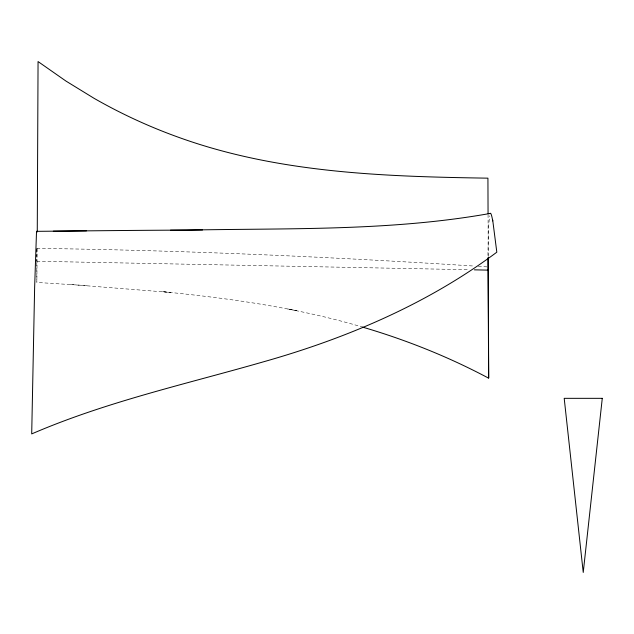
<?xml version="1.0" encoding="UTF-8"?>
<svg xmlns="http://www.w3.org/2000/svg" width="634" height="634" viewBox="0 0 634 634"><rect width="100%" height="100%" fill="white"/><g stroke="black" fill="none" stroke-linecap="round" stroke-linejoin="round"><path stroke-width="0.48" stroke-dasharray="3.17 2.38" d="M37.168 248.488L36.851 282.185L36.78 259.417M487.942 255.462L488.394 230.102L489.511 215.814M36.78 248.377C182.806 250.295 328.721 256.762 474.454 266.074M36.78 261.256L468.597 269.719M478.321 266.32L487.023 266.874M86.803 285.617L36.867 282.447M70.461 284.5L170.673 292.456L161.987 291.632C229.563 298.273 297.219 307.68 362.45 327.073M488.069 214.466L488.235 256.445M36.78 249.233L36.78 256.318M36.78 248.457L36.78 261.279M296.411 310.652L287.384 308.869L296.411 310.684"/><path stroke-width="0.95" d="M487.934 258.093L488.679 377.951L488.235 257.42M37.263 231.981L38.056 61.561L66.023 81.112L94.03 98.294A529.873 529.873 0 0 0 178.178 137.166C277.216 173.066 383.728 176.545 487.926 178.162L488.061 213.492M36.518 231.561L34.64 287.194L31.7 433.918C106.013 401.813 185.302 384.275 262.833 361.998C346.101 338.493 427.134 304.154 496.818 252.189L492.697 220.022M490.637 213.357C390.37 231.355 287.931 228.05 186.499 230.126C136.484 230.245 86.478 230.911 36.471 231.331M86.454 230.847L53.304 231.188M202.539 229.944L170.491 230.19M474.391 269.846L487.926 270.124M362.45 327.073C406.085 339.872 448.531 356.823 488.687 378.189M490.09 213.515A157.034 6.324 87 0 1 492.737 220.941M602.276 398.334L583.24 572.439L564.197 398.334L602.3 398.334"/></g></svg>
